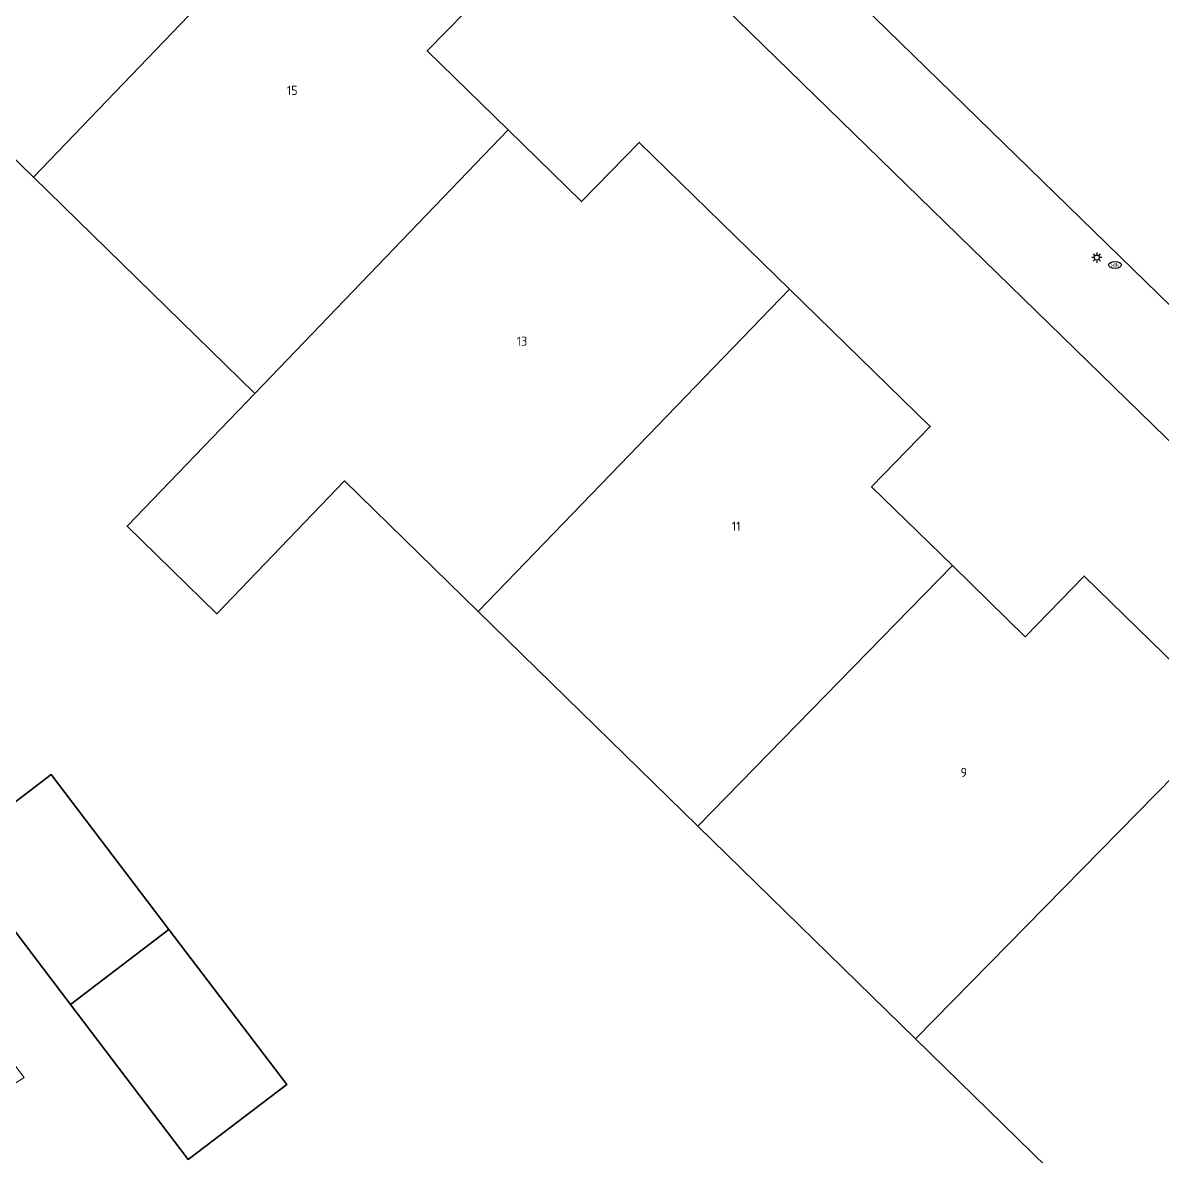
# Model space of a CAD drawing. Header units: metres. Extents: x 30438 to 30782, y 387448 to 387694.
# Drawn here: x 30546.6 to 30568.88, y 387552.61 to 387574.76 of the extents above; entities that cross this region are included whole.
import ezdxf
from ezdxf.enums import TextEntityAlignment as Align

# ---------------------------------------------------------------- set-up
doc = ezdxf.new("R2010")
doc.units = ezdxf.units.M
for name, color, linetype, lineweight in [('B-GV-IE-MEUBILAIR-S', 7, 'Continuous', 25), ('B-GV-OG-BEBOUWING-GV', 7, 'Continuous', 35), ('B-GV-OG-BEBOUWING-T18', 10, 'Continuous', 18), ('B-GV-OG-TERREIN_ERF-GV', 7, 'Continuous', 18), ('B-GV-VH-OPENVERHARDING_BETONSTRAATSTEEN-GV', 90, 'Continuous', 18), ('B-GV-VH-OPENVERHARDING_TEGEL-GV', 90, 'Continuous', 18)]:
    doc.layers.add(name, color=color, linetype=linetype, lineweight=lineweight)
doc.styles.add('NLCS-ISO', font='NLCS-ISO.ttf')
doc.styles.add('NLCS-ISO-M100-T18', font='NLCS-ISO.ttf', dxfattribs={"height": 0.18})

# ---------------------------------------------------------------- blocks, each defined once
blk = doc.blocks.new('SIE-MEUBILAIR_PAAL_LICHTMAST-SO')
for points in [[(-0.62, 0), (-1, 0)], [(-0.71, 0.71), (-0.44, 0.44)], [(0, 1), (0, 0.62)], [(0.44, 0.44), (0.71, 0.71)], [(1, 0), (0.62, 0)], [(-0.71, -0.71), (-0.44, -0.44)], [(0, -0.62), (0, -1)], [(0.44, -0.44), (0.71, -0.71)]]:
    blk.add_lwpolyline(points)
blk.add_circle((0, 0), 0.5)
blk = doc.blocks.new('SIE-MEUBILAIR_PUT_KOLK-SO')
blk.add_ellipse((0, 0), major_axis=(1.25, 0), ratio=0.54)
at = {"style": 'NLCS-ISO'}
blk.add_text('klk', height=0.75, dxfattribs=at).set_placement((0.03, 0), align=Align.MIDDLE_CENTER)

msp = doc.modelspace()

# ---------------------------------------------------------------- linework, layer by layer
at = {"layer": 'B-GV-OG-BEBOUWING-GV'}
for points in [[(30552.873, 387578.056), (30548.436, 387582.388), (30540.923, 387574.691), (30542.69, 387572.966), (30544.087, 387574.397), (30546.807, 387571.742)], [(30551.134, 387567.518), (30556.089, 387572.667), (30554.507, 387574.212), (30555.631, 387575.363), (30552.873, 387578.056), (30546.807, 387571.742)], [(30551.134, 387567.518), (30548.638, 387564.924), (30550.391, 387563.212), (30552.887, 387565.806), (30555.502, 387563.253), (30561.589, 387569.557), (30558.652, 387572.424), (30557.523, 387571.267), (30556.089, 387572.667)], [(30555.502, 387563.253), (30559.8, 387559.057), (30564.776, 387564.151), (30563.196, 387565.694), (30564.342, 387566.869), (30561.589, 387569.557)], [(30559.8, 387559.057), (30564.053, 387554.906), (30570.206, 387561.163), (30567.354, 387563.946), (30566.199, 387562.763), (30564.776, 387564.151)], [(30564.053, 387554.906), (30568.332, 387550.729), (30568.585, 387550.967), (30573.341, 387555.776), (30571.775, 387557.305), (30572.938, 387558.496), (30570.206, 387561.163)], [(30547.531, 387555.574), (30549.458, 387557.038), (30547.155, 387560.067), (30545.229, 387558.603)], [(30547.531, 387555.574), (30549.834, 387552.545), (30551.76, 387554.009), (30549.458, 387557.038)]]:
    msp.add_lwpolyline(points, close=True, dxfattribs=at)
at = {"layer": 'B-GV-OG-TERREIN_ERF-GV'}
for points in [[(30548.634, 387584.429), (30534.1, 387573.278), (30537.741, 387568.335), (30539.565, 387569.749), (30541.876, 387566.769), (30544.179, 387563.798), (30542.355, 387562.384), (30545.229, 387558.603), (30547.155, 387560.067), (30549.458, 387557.038), (30551.76, 387554.009), (30549.834, 387552.545)], [(30585.209, 387550.82), (30550.66, 387584.471), (30549.606, 387584.561), (30548.634, 387584.429)], [(30540.923, 387574.691), (30548.436, 387582.388), (30552.873, 387578.056), (30555.631, 387575.363), (30554.507, 387574.212), (30556.089, 387572.667), (30557.523, 387571.267), (30558.652, 387572.424), (30561.589, 387569.557), (30564.342, 387566.869), (30563.196, 387565.694), (30564.776, 387564.151), (30566.199, 387562.763), (30567.354, 387563.946), (30570.206, 387561.163), (30572.938, 387558.496), (30571.775, 387557.305), (30573.341, 387555.776), (30574.744, 387554.407), (30575.898, 387555.589), (30578.843, 387552.714), (30581.68, 387549.944)], [(30568.332, 387550.729), (30564.053, 387554.906), (30559.8, 387559.057), (30555.502, 387563.253), (30552.887, 387565.806), (30550.391, 387563.212), (30548.638, 387564.924), (30551.134, 387567.518), (30546.807, 387571.742), (30544.087, 387574.397)], [(30510.96, 387533.286), (30511.798, 387531.97), (30515.674, 387534.438), (30514.374, 387536.481), (30517.582, 387538.526), (30520.791, 387540.571), (30522.094, 387538.525), (30525.917, 387540.959), (30524.613, 387543.007), (30527.822, 387545.052), (30531.031, 387547.098), (30532.337, 387545.046), (30536.044, 387547.407), (30534.737, 387549.46), (30537.945, 387551.505), (30541.154, 387553.55), (30542.463, 387551.494), (30546.628, 387554.145), (30532.751, 387572.261), (30510.96, 387555.826)]]:
    msp.add_lwpolyline(points, dxfattribs=at)
at = {"layer": 'B-GV-VH-OPENVERHARDING_BETONSTRAATSTEEN-GV'}
msp.add_lwpolyline([(30556.179, 387588.98), (30552.651, 387585.196), (30584.453, 387554.22), (30588.014, 387557.896)], close=True, dxfattribs=at)
at = {"layer": 'B-GV-VH-OPENVERHARDING_TEGEL-GV'}
for points in [[(30550.785, 387586.888), (30548.634, 387584.429), (30549.606, 387584.561), (30550.66, 387584.471), (30585.209, 387550.82)], [(30586.599, 387552.13), (30586.104, 387552.612), (30584.453, 387554.22), (30552.651, 387585.196)], [(30549.834, 387552.545), (30547.531, 387555.574), (30545.229, 387558.603), (30542.355, 387562.384), (30540.05, 387565.357), (30537.741, 387568.335), (30534.1, 387573.278), (30532.751, 387572.261), (30546.628, 387554.145), (30542.463, 387551.494)]]:
    msp.add_lwpolyline(points, dxfattribs=at)

# ---------------------------------------------------------------- block references
at = {"layer": 'B-GV-IE-MEUBILAIR-S', "xscale": 0.1, "yscale": 0.1, "zscale": 0.1}
for name, p in [('SIE-MEUBILAIR_PAAL_LICHTMAST-SO', (30567.6, 387570.172)), ('SIE-MEUBILAIR_PUT_KOLK-SO', (30567.955, 387570.028))]:
    msp.add_blockref(name, p, dxfattribs=at)

# ---------------------------------------------------------------- texts
at = {"layer": 'B-GV-OG-BEBOUWING-T18', "style": 'NLCS-ISO-M100-T18'}
for s, p in [('15', (30551.868, 387573.44)), ('13', (30556.36, 387568.538)), ('11', (30560.55, 387564.923)), ('9', (30564.999, 387560.11))]:
    msp.add_text(s, height=0.18, dxfattribs=at).set_placement(p, align=Align.MIDDLE)

doc.saveas('drawing.dxf')
